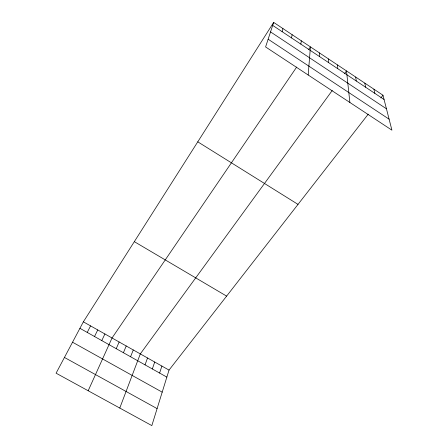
<?xml version="1.0" encoding="UTF-8"?>
<svg xmlns="http://www.w3.org/2000/svg" width="448" height="448" viewBox="0 0 448 448"><rect width="100%" height="100%" fill="white"/><g stroke="black" fill="none" stroke-linecap="round" stroke-linejoin="round"><path stroke-width="0.67" d="M319.413 56.482L319.508 52.937M308.19 75.006L310.43 46.889L308.543 49.655M300.854 44.134L301.308 40.807M291.514 37.918L292.141 34.703M282.122 31.668L282.929 28.566M368.234 114.173L169.03 370.093L151.838 425.6L56.084 373.19L83.362 321.832L273.678 22.4L382.978 95.228L391.916 130.166L265.591 46.945L273.678 22.4M159.611 373.05L161.89 366.072M152.337 368.967L154.717 362.029M145.034 364.868L147.526 357.98M119.778 408.055L140.308 353.909L332.259 90.468M130.575 356.754L133.274 349.95M123.413 352.733L126.218 345.974M116.228 348.701L119.134 341.986M88.178 390.757L112.034 337.982L296.694 67.038M101.78 340.592L104.905 333.967M94.517 336.515L97.748 329.935M87.231 332.422L90.569 325.892M344.45 73.741L346.5 70.924L349.882 102.474M380.856 97.955L382.978 95.228M64.445 357.448L157.102 408.61M72.537 342.216L162.198 392.157M79.918 328.317L166.858 377.115M83.362 321.832L169.03 370.093M134.322 241.657L226.621 296.111M197.775 141.826L298.015 204.383M268.139 39.211L389.11 119.19M272.692 25.396L384.076 99.506M270.547 31.909L386.45 108.802M373.923 89.197L374.853 93.369M364.829 83.132L365.585 87.203M355.684 77.045L356.272 81.004M337.546 64.954L337.792 68.706M328.552 58.962L328.625 62.608"/></g></svg>
